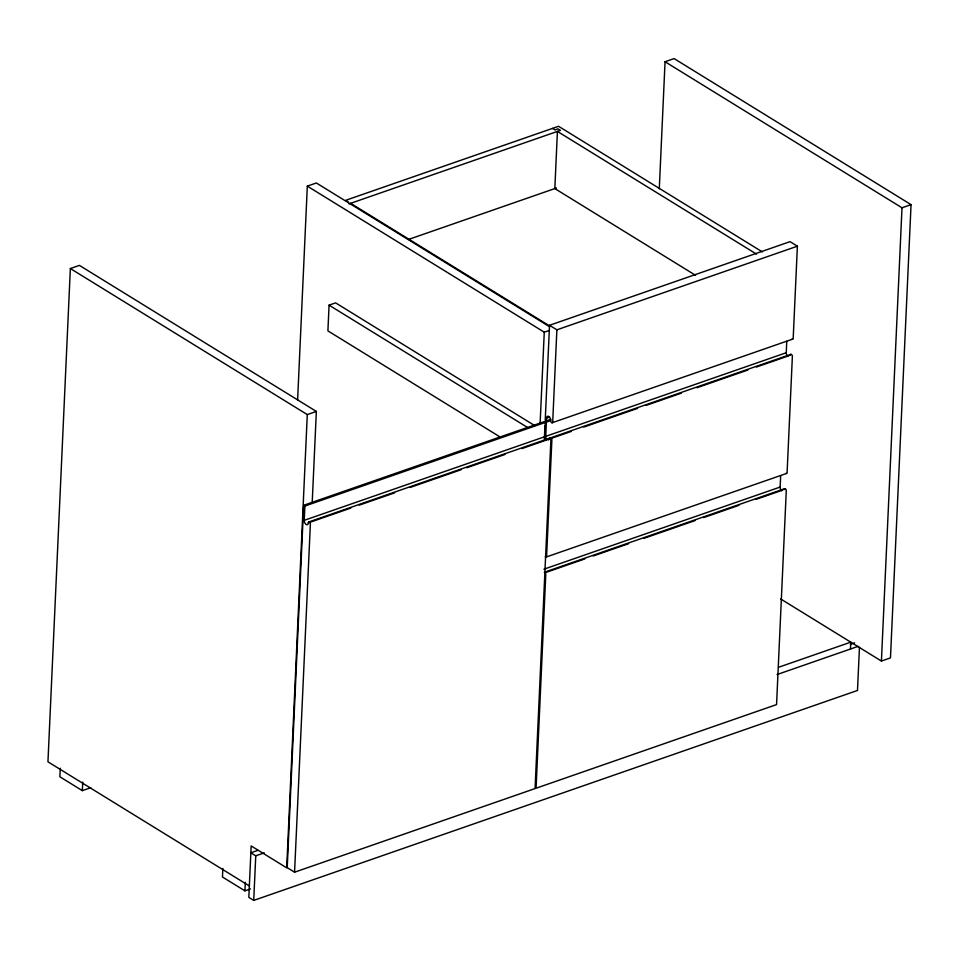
<?xml version="1.0" encoding="UTF-8"?>
<svg xmlns="http://www.w3.org/2000/svg" width="959" height="959" viewBox="0 0 959 959"><rect width="100%" height="100%" fill="white"/><g stroke="black" fill="none" stroke-linecap="round" stroke-linejoin="round"><path stroke-width="1.44" d="M312.202 502.684L316.35 411.435L79.405 265.391L70.355 268.544L47.95 761.818L249.352 885.948M60.273 768.219L59.878 776.79L82.342 790.648L90.697 787.735M82.342 790.648L82.738 782.064M222.86 868.434L222.464 877.005L244.941 890.851L250.503 888.921M244.941 890.851L245.324 882.28M859.456 647.361L857.49 690.456L253.727 900.405L255.753 855.812L250.85 852.791L257.923 850.333M297.614 399.891L307.324 186.142L316.386 182.989L549.495 326.671M70.355 268.544L307.288 414.588L286.705 867.847L251.162 845.934L248.825 897.384L253.727 900.405M546.127 440.397A3.249 1.846 70.8 0 1 544.736 436.705L545.383 422.416L544.161 421.66L303.667 505.285L287.209 867.667L294.569 872.199L535.062 788.574L550.874 440.481A1.618 0.923 70.8 0 0 549.915 438.431A1.618 0.923 70.8 0 0 548.824 439.222L521.948 448.572M294.569 872.199L310.368 524.117A1.618 0.923 70.8 0 0 309.409 522.056A1.618 0.923 70.8 0 0 308.33 522.847A3.249 1.846 70.8 0 1 306.161 524.453A3.249 1.846 70.8 0 1 304.243 520.329L304.89 506.04L303.667 505.285M534.798 425.652L335.626 302.876L329.081 305.154L327.906 330.879L500.454 437.22M540.121 423.434L544.268 332.186L307.324 186.142M544.352 439.27L544.964 425.796M549.531 325.293L545.227 420.174L546.45 420.929L546.582 418.064A3.249 1.846 70.8 0 1 548.752 416.47A3.249 1.846 70.8 0 1 550.658 420.581A1.618 0.923 70.8 0 0 551.617 422.643A1.618 0.923 70.8 0 0 552.708 421.84L556.879 329.824L549.531 325.293L790.024 241.656L797.385 246.187L793.201 338.215A1.618 0.923 70.8 0 1 792.122 339.018M546.654 439.462A3.249 1.846 70.8 0 1 545.743 436.357L546.39 422.068L545.168 421.313L550.826 419.347M659.289 188.803L665.055 61.748L674.105 58.595L911.05 204.639L890.467 657.898L881.417 661.051L780.734 598.991M781.537 490.744A3.249 1.846 70.8 0 1 780.146 487.052L780.662 475.616M787.639 356.424A3.249 1.846 70.8 0 1 786.248 352.732L786.764 341.296M850.465 649.015L850.777 642.158L778.78 667.2M881.417 661.051L901.999 207.791L665.055 61.748M349.028 203.883L560.44 130.364L557.994 128.854L554.973 129.909L552.516 128.398M408.45 239.474L556.436 188.012M307.288 414.588L316.35 411.435M544.268 332.186L549.435 330.376M901.999 207.791L911.05 204.639M556.879 329.824L797.385 246.187M546.582 418.064L549.411 417.081M304.89 506.04L545.383 422.416M546.39 422.068L550.634 420.593M552.132 422.763L792.637 339.138M304.243 520.329L544.736 436.705M545.743 436.357L786.248 352.732M308.894 521.936L549.387 438.299M550.394 437.951L790.899 354.327M308.33 522.847L350.766 508.09M359.253 505.141L394.628 492.842M410.188 487.436L461.111 469.718M466.769 467.752L504.973 454.47M571.049 431.49L549.831 438.874A1.618 0.923 70.8 0 1 550.922 438.071A1.618 0.923 70.8 0 1 551.869 440.133L546.606 556.16A1.618 0.923 70.8 0 1 545.251 556.747M583.779 427.067L637.543 408.378M646.03 405.417L681.393 393.13M696.965 387.712L747.888 370.006M756.375 367.057L788.909 355.741M546.043 557.083L786.536 473.458M543.897 569.202L780.146 487.052M784.798 488.646L544.304 572.271A1.618 0.923 70.8 0 1 545.779 574.453L536.069 788.226L776.562 704.589L786.272 490.828A1.618 0.923 70.8 0 0 785.313 488.766A1.618 0.923 70.8 0 0 784.234 489.569M546.558 572.211L584.762 558.929M593.249 555.98L628.613 543.681M644.172 538.263L695.107 520.557M703.594 517.608L738.957 505.309M755.932 499.399L782.82 490.061M850.369 644.328L854.613 642.854M255.753 855.812L264.24 852.863M777.054 674.549L858.101 646.366M762.297 251.869L558.558 126.288L345.731 200.299L348.189 201.81M756.483 254.099L557.419 131.419L554.829 188.575L695.563 275.317M350.634 203.32L549.699 326.012M329.081 305.154L528.265 427.918M548.824 439.222A3.249 1.846 70.8 0 1 548.728 439.917M790.324 355.25A1.618 0.923 70.8 0 1 791.415 354.446A1.618 0.923 70.8 0 1 792.374 356.508L787.099 472.535A1.618 0.923 70.8 0 1 786.02 473.338"/></g></svg>
